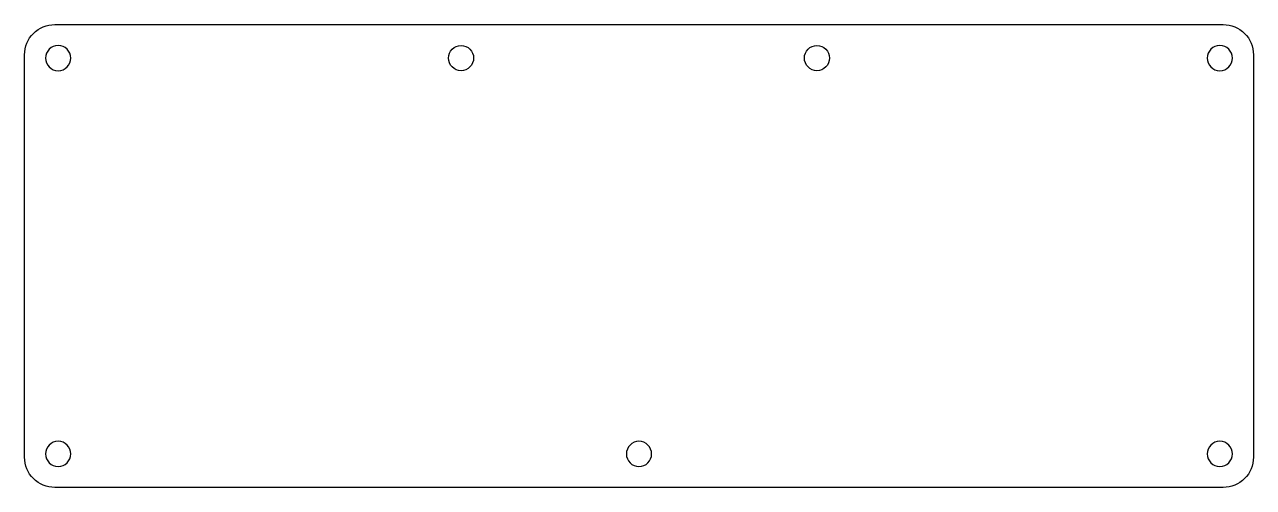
# Model space of a CAD drawing. Header units: millimetres. Extents: x -183 to 183, y -69 to 69.
import ezdxf

# ---------------------------------------------------------------- set-up
doc = ezdxf.new("R2010")
doc.units = ezdxf.units.MM
doc.layers.get('0').update_dxf_attribs({"linetype": 'CONTINUOUS'})

msp = doc.modelspace()

# ---------------------------------------------------------------- linework, layer by layer
msp.add_lwpolyline([(183, -60, -0.414214), (174, -69), (-174, -69, -0.414214), (-183, -60), (-183, 60, -0.414214), (-174, 69), (174, 69, -0.414214), (183, 60)], format="xyb", close=True)
at = {"extrusion": (-9.42258e-12, 1.22465e-16, -1)}
for centre in [(173, 59), (-173, 59), (173, -59), (0, -59), (-173, -59)]:
    msp.add_circle(centre, 3.75, dxfattribs=at)
for centre in [(-53, 59, 0), (53, 59, 0)]:
    msp.add_circle(centre, 3.75)

doc.saveas('drawing.dxf')
